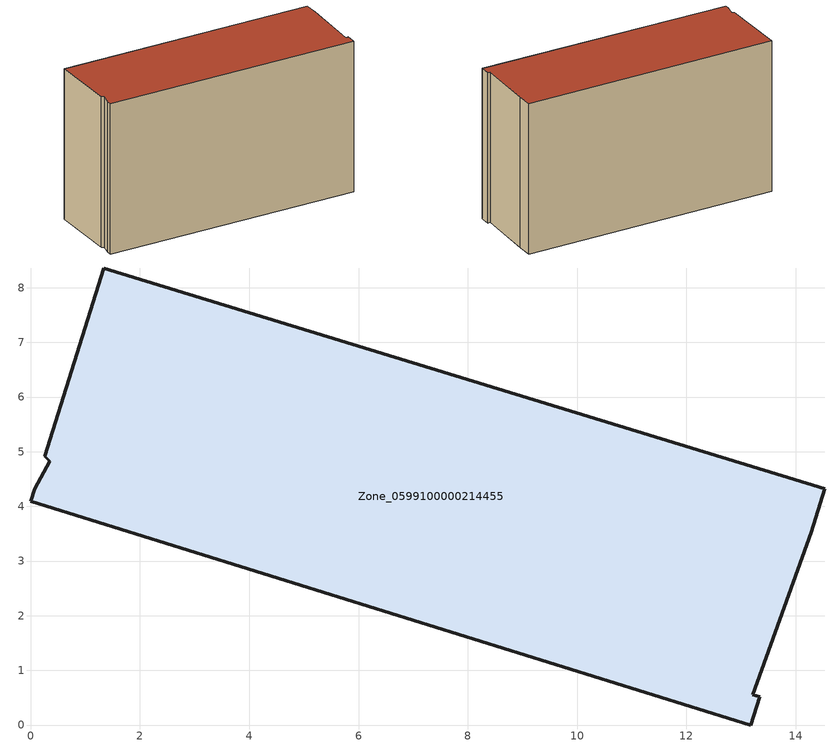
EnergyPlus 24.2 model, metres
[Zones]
Zone_0599100000214455
 floor ground (C_G): 14.29,3.53 13.21,0.55 13.34,0.51 13.18,0 0,4.09 0.07,4.32 0.35,4.83 0.26,4.92 1.34,8.36 14.53,4.32 z0.64
 wall outside (C_F): 13.21,0.55 14.29,3.53 14.53,4.32 1.34,8.36 0.26,4.92 0.35,4.83 0.07,4.32 0,4.09 13.18,0 13.34,0.51 13.21,0.55 z0.64:8.84
 roof outside (C_R): 0.35,4.83 0.07,4.32 0,4.09 13.18,0 13.34,0.51 13.21,0.55 14.29,3.53 14.53,4.32 1.34,8.36 0.26,4.92 z8.84
[BUILDING]
Pand.0599100000214455: North Axis=0; Terrain=City; Loads Convergence Tolerance Value=0.04; Temperature Convergence Tolerance Value=0.4; Solar Distribution=FullExterior; Maximum Number of Warmup Days=25; Minimum Number of Warmup Days=1
[Site:Location]
Rotterdam.The.Hague.AP_ZH_NLD Design_Conditions: Latitude=51.96; Longitude=4.45; Time Zone=1; Elevation=-4.5
[SITE:GROUNDTEMPERATURE:BUILDINGSURFACE]
18, 18, 18, 18, 18, 18, 18, 18, 18, 18, 18, 18
[MATERIAL] Thermal Absorptance=0.9; Solar Absorptance=0.7; Visible Absorptance=0.7
Name | Roughness | Thickness | Conductivity | Density | Specific Heat
G.TI.1965-1974 | MediumSmooth | 0.15 | 0.882353 | 540 | 1210
F.TI.1965-1974 | Rough | 0.3 | 0.697674 | 1920 | 840
R.TI.1965-1974 | MediumRough | 0.2 | 0.232558 | 1500 | 1000
[CONSTRUCTION]
C_G: G.TI.1965-1974
C_F: F.TI.1965-1974
C_R: R.TI.1965-1974
[ZONE]
Zone_0599100000214455: Type=1; Multiplier=1; Ceiling Height=Autocalculate; Volume=Autocalculate; Floor Area=autocalculate; Part of Total Floor Area=Yes
[ZONEINFILTRATION:DESIGNFLOWRATE]
Infil_Zone_0599100000214455: Zone or ZoneList or Space or SpaceList=Zone_0599100000214455; Schedule=AlwaysOn; Design Flow Rate Calculation Method=Flow/Area; Flow Rate per Floor Area=0.003; Constant Term Coefficient=1; Temperature Term Coefficient=0; Velocity Term Coefficient=0; Velocity Squared Term Coefficient=0
[HVACTEMPLATE:ZONE:IDEALLOADSAIRSYSTEM]
Zone_0599100000214455: Maximum Heating Supply Air Temperature=50; Minimum Cooling Supply Air Temperature=13; Maximum Heating Supply Air Humidity Ratio=0.0156; Minimum Cooling Supply Air Humidity Ratio=0.0077; Heating Limit=NoLimit; Cooling Limit=NoLimit; Dehumidification Control Type=ConstantSensibleHeatRatio; Cooling Sensible Heat Ratio=0.7; Dehumidification Setpoint=60; Humidification Control Type=None; Humidification Setpoint=30; Outdoor Air Method=None; Outdoor Air Flow Rate per Person=0.00944; Outdoor Air Flow Rate per Zone Floor Area=0; Outdoor Air Flow Rate per Zone=0; Demand Controlled Ventilation Type=None; Outdoor Air Economizer Type=NoEconomizer; Heat Recovery Type=None; Sensible Heat Recovery Effectiveness=0.7; Latent Heat Recovery Effectiveness=0.65
[ZONECONTROL:THERMOSTAT]
ThermostatControl_Zone_0599100000214455: Zone or ZoneList=Zone_0599100000214455; Control Type Schedule=DualSetpointControlType; Control 1=Thermostat_Zone_0599100000214455; Temperature Difference Between Cutout And Setpoint=0
[THERMOSTATSETPOINT:DUALSETPOINT]
Thermostat_Zone_0599100000214455: Heating Setpoint Temperature Schedule=HeatingSetpoint_Zone_0599100000214455; Cooling Setpoint Temperature Schedule=CoolingSetpoint_Zone_0599100000214455
[SCHEDULE:COMPACT]
HeatingSetpoint_Zone_0599100000214455: Through: 12/31, For: AllDays, Until: 24:00, 21
CoolingSetpoint_Zone_0599100000214455: Through: 12/31, For: AllDays, Until: 24:00, 24
DualSetpointControlType: Through: 12/31, For: AllDays, Until: 24:00, 4
AlwaysOn: Through: 12/31, For: AllDays, Until: 24:00, 1
